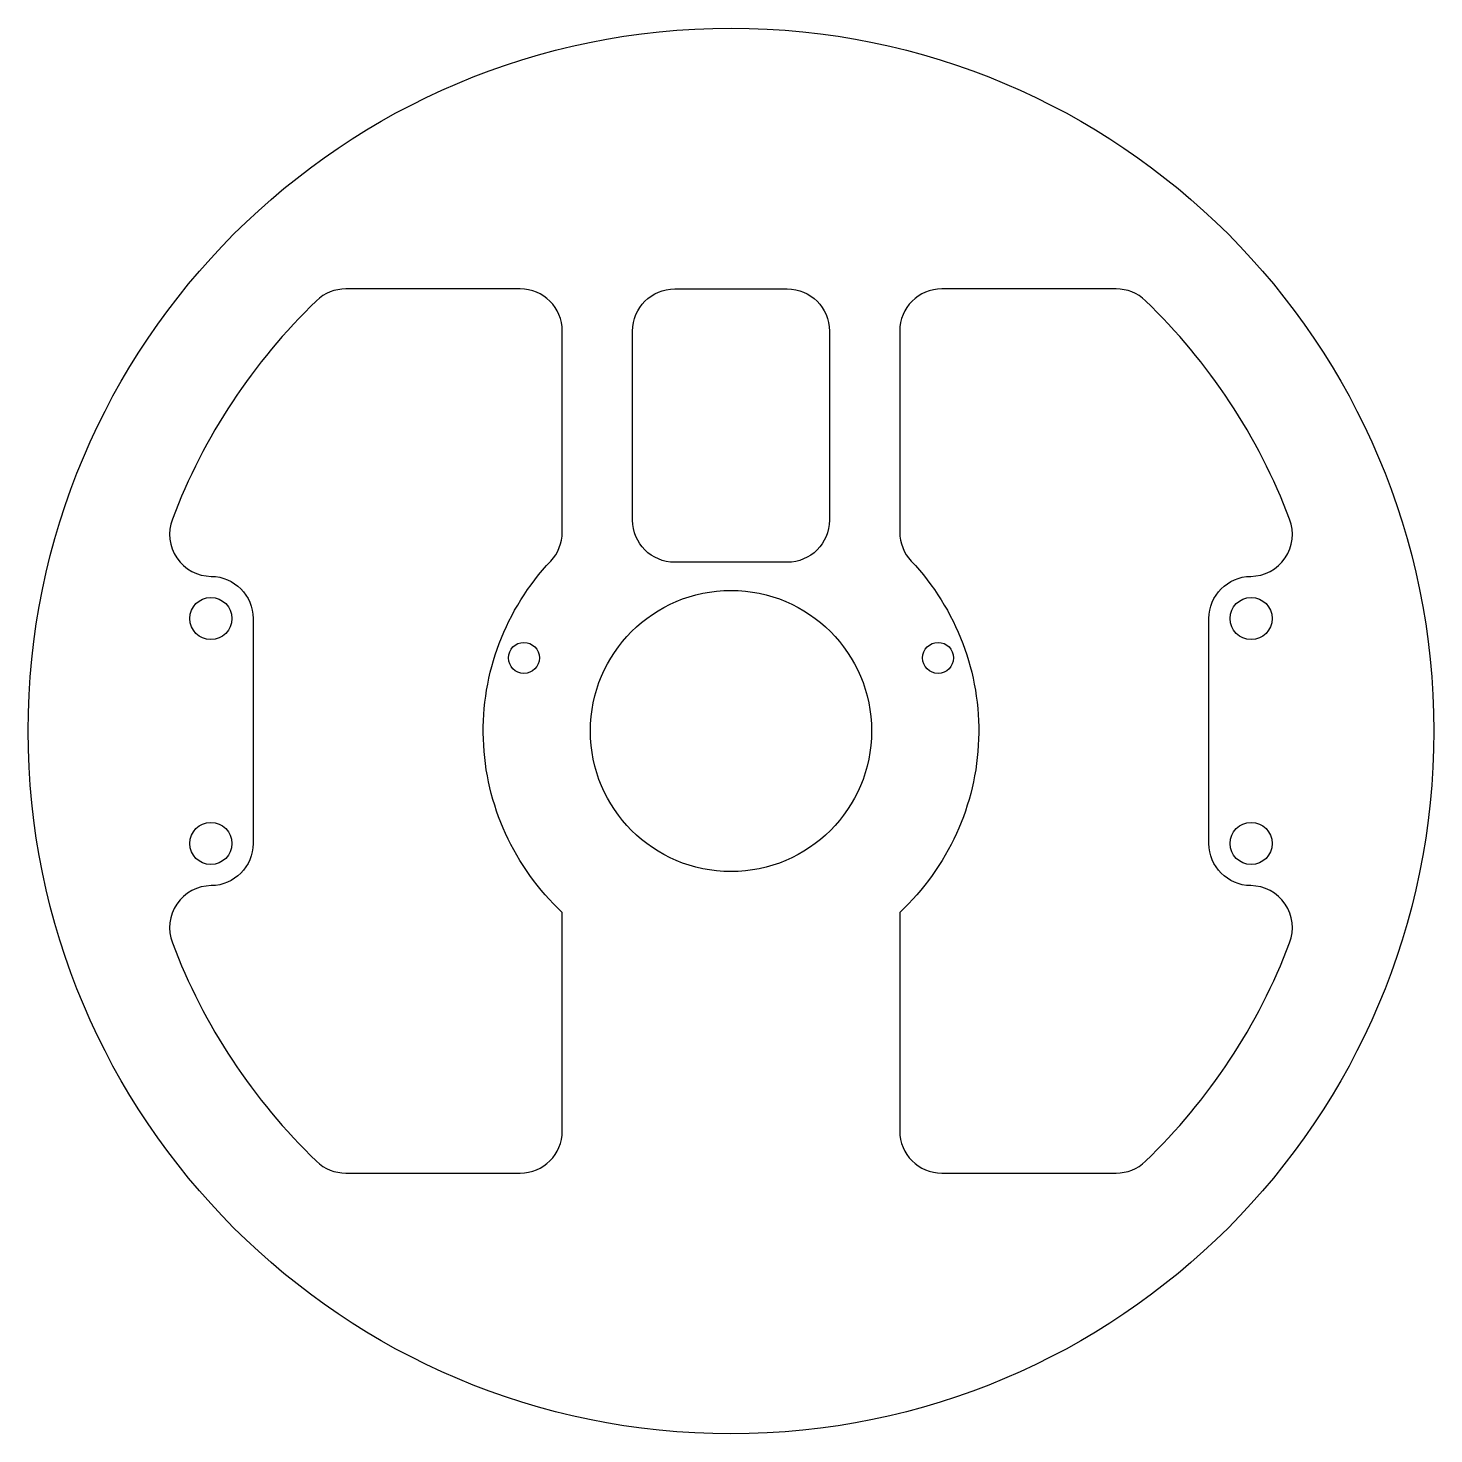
# Model space of a CAD drawing. Header units: millimetres. Extents: x -50 to 50, y -50 to 50.
import ezdxf

# ---------------------------------------------------------------- set-up
doc = ezdxf.new("R2010")
doc.units = ezdxf.units.MM
doc.layers.get('0').update_dxf_attribs({"linetype": 'CONTINUOUS'})

msp = doc.modelspace()

# ---------------------------------------------------------------- linework, layer by layer
for points in [[(-39.74, 15.06, 0.52138), (-36.97, 11, -0.41109), (-34, 8), (-34, -8, -0.41109), (-36.97, -11, 0.52138), (-39.74, -15.06, 0.11092), (-29.48, -30.61, 0.19404), (-27.4, -31.45), (-15, -31.45, 0.41421), (-12, -28.45), (-12, -12.9, -0.4163), (-12.82, 12.09, 0.19135), (-12, 14.15), (-12, 28.45, 0.41421), (-15, 31.45), (-27.4, 31.45, 0.19404), (-29.48, 30.61, 0.11092)], [(7, 28.45), (7, 15, -0.41421), (4, 12), (-4, 12, -0.41421), (-7, 15), (-7, 28.45, -0.41421), (-4, 31.45), (4, 31.45, -0.41421)], [(39.74, -15.06, 0.52138), (36.97, -11, -0.41109), (34, -8), (34, 8, -0.41109), (36.97, 11, 0.52138), (39.74, 15.06, 0.11092), (29.48, 30.61, 0.19404), (27.4, 31.45), (15, 31.45, 0.41421), (12, 28.45), (12, 14.15, 0.19135), (12.82, 12.09, -0.4163), (12, -12.9), (12, -28.45, 0.41421), (15, -31.45), (27.4, -31.45, 0.19404), (29.48, -30.61, 0.11092)]]:
    msp.add_lwpolyline(points, format="xyb", close=True)
for centre, radius in [((0, 0), 50), ((0, 0), 10), ((-37, 8), 1.5), ((37, 8), 1.5), ((-14.73, 5.2), 1.1), ((14.73, 5.2), 1.1), ((-37, -8), 1.5), ((37, -8), 1.5)]:
    msp.add_circle(centre, radius)

doc.saveas('drawing.dxf')
